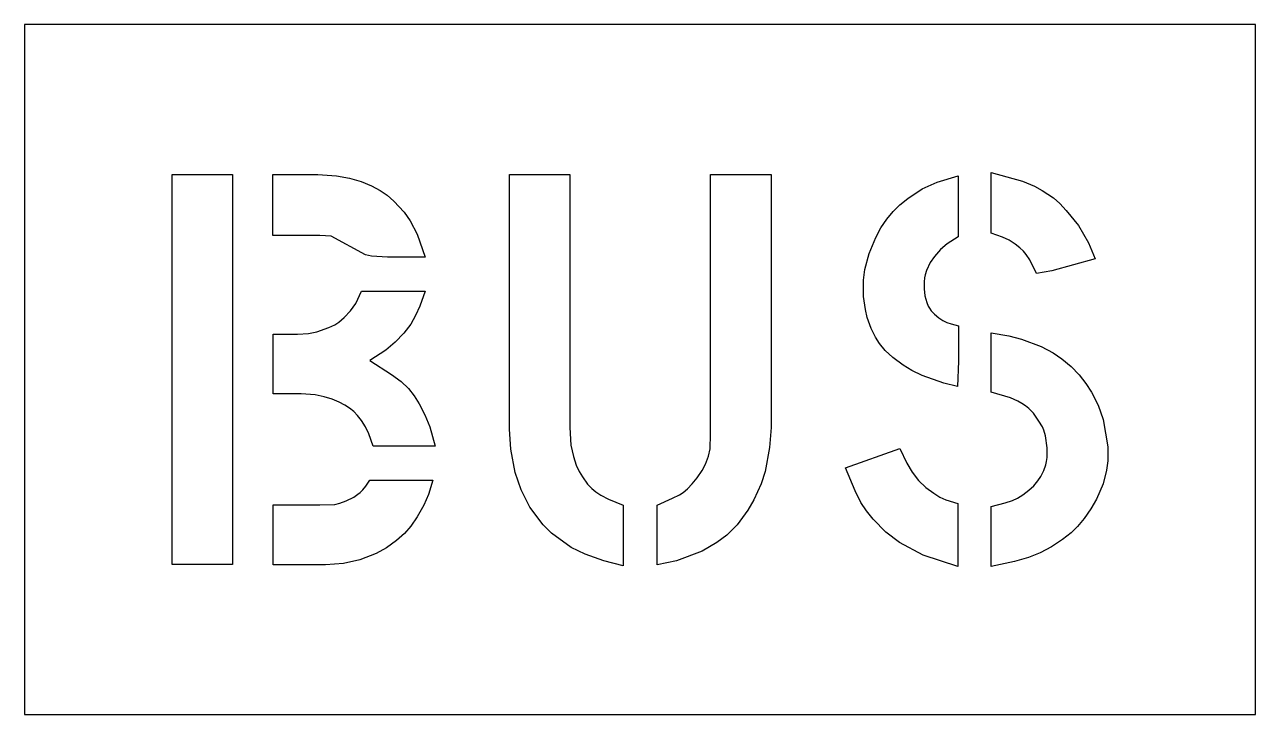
# Model space of a CAD drawing. Header units: inches. Extents: x 0 to 25, y 0 to 14.
import ezdxf

# ---------------------------------------------------------------- set-up
doc = ezdxf.new("R2010")
doc.units = ezdxf.units.IN
doc.header["$MEASUREMENT"] = 0
doc.layers.add('CUT', color=1, linetype='Continuous')

msp = doc.modelspace()

# ---------------------------------------------------------------- linework, layer by layer
at = {"layer": 'CUT'}
for points in [[(0, 0), (25, 0), (25, 14), (0, 14)], [(20.119, 9.544), (19.997, 9.622), (19.86, 9.688), (19.635, 9.77), (19.635, 11), (20.27, 10.821), (20.51, 10.719), (20.668, 10.634), (20.898, 10.484), (21.031, 10.37), (21.159, 10.23), (21.41, 9.925), (21.61, 9.573), (21.745, 9.243), (20.865, 9.006), (20.554, 8.951), (20.421, 9.227), (20.347, 9.332), (20.287, 9.401), (20.216, 9.47)], [(4.221, 10.955), (4.221, 3.039), (3, 3.039), (3, 10.955)], [(5.995, 9.723), (5.042, 9.723), (5.042, 10.957), (5.956, 10.957), (6.337, 10.932), (6.6, 10.884), (6.837, 10.816), (7.047, 10.728), (7.222, 10.636), (7.363, 10.54), (7.503, 10.418), (7.713, 10.196), (7.834, 10.019), (7.972, 9.747), (8.139, 9.282), (7.371, 9.282), (7.043, 9.299), (6.926, 9.325), (6.23, 9.708)], [(11.102, 3.389), (10.705, 3.677), (10.53, 3.85), (10.265, 4.209), (10.087, 4.557), (9.966, 4.909), (9.877, 5.382), (9.847, 5.787), (9.847, 10.956), (11.072, 10.956), (11.072, 5.826), (11.097, 5.464), (11.148, 5.236), (11.204, 5.059), (11.263, 4.931), (11.329, 4.818), (11.434, 4.67), (11.523, 4.583), (11.603, 4.519), (11.706, 4.448), (11.858, 4.371), (12.161, 4.244), (12.161, 3.013), (11.764, 3.116), (11.383, 3.253)], [(13.376, 4.505), (13.462, 4.578), (13.562, 4.676), (13.662, 4.8), (13.762, 4.948), (13.832, 5.076), (13.892, 5.239), (13.924, 5.391), (13.935, 5.69), (13.935, 10.956), (15.162, 10.956), (15.162, 5.826), (15.131, 5.416), (15.041, 4.929), (14.961, 4.677), (14.812, 4.355), (14.691, 4.148), (14.477, 3.85), (14.262, 3.638), (14.063, 3.486), (13.762, 3.311), (13.243, 3.116), (12.846, 3.037), (12.846, 4.244), (13.163, 4.386), (13.305, 4.457)], [(18.323, 8.363), (18.355, 8.287), (18.378, 8.244), (18.416, 8.191), (18.483, 8.12), (18.567, 8.05), (18.649, 7.996), (18.73, 7.957), (18.821, 7.925), (18.972, 7.886), (18.972, 7.167), (18.952, 6.655), (18.672, 6.72), (18.232, 6.876), (18.021, 6.979), (17.846, 7.09), (17.638, 7.243), (17.479, 7.389), (17.368, 7.527), (17.283, 7.655), (17.193, 7.832), (17.117, 8.053), (17.079, 8.216), (17.041, 8.485), (17.041, 8.812), (17.069, 9.03), (17.152, 9.357), (17.287, 9.679), (17.392, 9.874), (17.512, 10.05), (17.64, 10.205), (17.776, 10.339), (17.941, 10.471), (18.232, 10.665), (18.533, 10.801), (18.962, 10.933), (18.962, 9.696), (18.737, 9.552), (18.602, 9.435), (18.482, 9.297), (18.396, 9.172), (18.32, 9.008), (18.291, 8.921), (18.279, 8.864), (18.269, 8.78), (18.269, 8.635), (18.287, 8.496)], [(7.943, 8.095), (7.843, 7.918), (7.704, 7.738), (7.528, 7.555), (7.334, 7.395), (7.015, 7.186), (7.453, 6.898), (7.648, 6.754), (7.796, 6.611), (7.912, 6.466), (8.012, 6.305), (8.132, 6.078), (8.229, 5.835), (8.34, 5.445), (7.083, 5.445), (6.993, 5.692), (6.923, 5.839), (6.843, 5.966), (6.764, 6.069), (6.685, 6.146), (6.599, 6.216), (6.504, 6.278), (6.387, 6.338), (6.246, 6.396), (6.084, 6.446), (5.901, 6.487), (5.619, 6.507), (5.049, 6.507), (5.049, 7.718), (5.544, 7.718), (5.767, 7.729), (5.938, 7.763), (6.179, 7.851), (6.301, 7.906), (6.385, 7.958), (6.492, 8.053), (6.622, 8.19), (6.726, 8.342), (6.844, 8.591), (8.133, 8.591), (8.028, 8.286)], [(22, 5.149), (21.977, 4.96), (21.909, 4.677), (21.774, 4.369), (21.66, 4.169), (21.522, 3.974), (21.387, 3.812), (21.255, 3.685), (21.079, 3.549), (20.859, 3.403), (20.63, 3.281), (20.39, 3.184), (20.11, 3.101), (19.633, 3), (19.633, 4.221), (19.919, 4.292), (20.065, 4.34), (20.166, 4.389), (20.277, 4.458), (20.397, 4.548), (20.498, 4.641), (20.579, 4.738), (20.64, 4.827), (20.701, 4.948), (20.741, 5.063), (20.759, 5.13), (20.773, 5.217), (20.773, 5.413), (20.734, 5.653), (20.706, 5.768), (20.675, 5.837), (20.604, 5.952), (20.491, 6.112), (20.396, 6.208), (20.33, 6.264), (20.259, 6.313), (20.174, 6.358), (20.024, 6.423), (19.633, 6.537), (19.633, 7.746), (19.991, 7.683), (20.246, 7.614), (20.65, 7.467), (20.891, 7.335), (21.067, 7.214), (21.258, 7.058), (21.422, 6.892), (21.559, 6.718), (21.673, 6.543), (21.808, 6.279), (21.909, 5.985), (22, 5.433)], [(17.494, 3.696), (17.239, 3.962), (17.099, 4.133), (16.989, 4.3), (16.868, 4.538), (16.671, 5.002), (17.78, 5.398), (17.917, 5.102), (18.029, 4.918), (18.16, 4.749), (18.306, 4.606), (18.468, 4.489), (18.59, 4.411), (18.711, 4.353), (18.959, 4.28), (18.959, 3.003), (18.252, 3.233), (17.772, 3.486)], [(5.048, 4.252), (5.995, 4.252), (6.298, 4.263), (6.402, 4.284), (6.531, 4.334), (6.685, 4.412), (6.769, 4.468), (6.814, 4.504), (6.867, 4.557), (6.929, 4.632), (7.01, 4.751), (8.291, 4.751), (8.201, 4.46), (8.106, 4.246), (7.976, 4.012), (7.847, 3.821), (7.717, 3.673), (7.551, 3.527), (7.351, 3.382), (7.141, 3.266), (6.811, 3.135), (6.476, 3.062), (6.114, 3.038), (5.048, 3.038)]]:
    msp.add_lwpolyline(points, close=True, dxfattribs=at)

doc.saveas('drawing.dxf')
